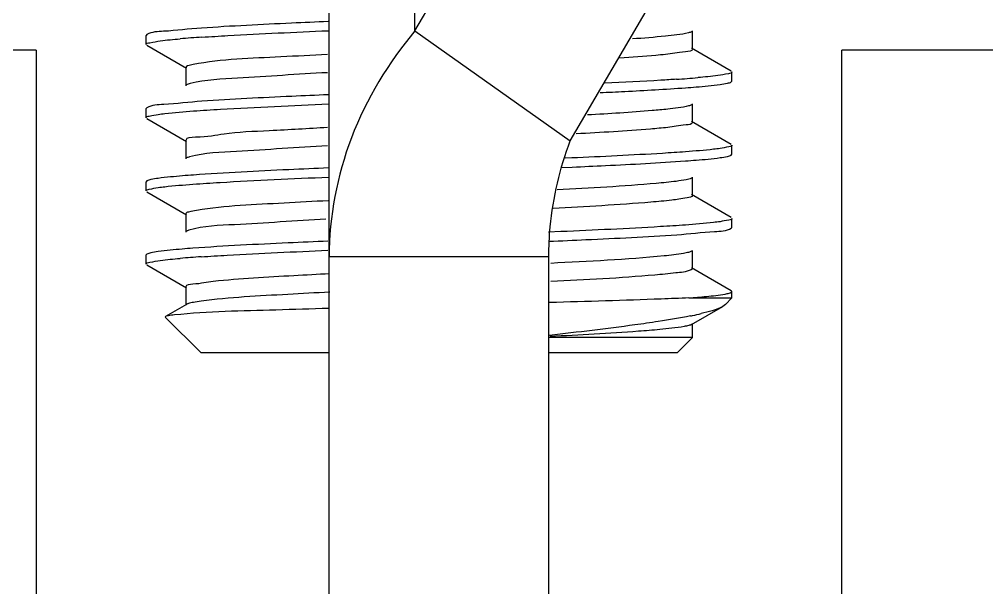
# Model space of a CAD drawing. Extents: x 1169373 to 1354985, y 649019 to 904199.
# Drawn here: x 1273296.3 to 1273517.2, y 796257.2 to 796387.1 of the extents above; entities that cross this region are included whole.
import ezdxf

# ---------------------------------------------------------------- set-up
doc = ezdxf.new("R2010")
doc.units = 0
doc.header["$LTSCALE"] = 1000
doc.header["$MEASUREMENT"] = 0

# ---------------------------------------------------------------- blocks, each defined once
blk = doc.blocks.new('gfhhrryyfd')
at = {"linetype": 'Continuous'}
for p, q in [((3687493.89, -1753246.37), (3687617.09, -1753036.06)), ((3687529.38, -1753271.46), (3687652.57, -1753061.15)), ((3687493.89, -1753246.37), (3687493.89, -1753123.17)), ((3687474.3, -1753593.68), (3687474.3, -1753156.63)), ((3687432.65, -1753247.2), (3687432.49, -1753247.39)), ((3687493.89, -1753246.37), (3687529.38, -1753271.46)), ((3687557.26, -1753250.52), (3687557.26, -1753246.34)), ((3687432.49, -1753249.48), (3687432.49, -1753247.39)), ((3687432.49, -1753249.48), (3687432.49, -1753247.39)), ((3687407.4, -1753250.77), (3687357.22, -1753250.77)), ((3687407.4, -1753250.77), (3687407.4, -1753578.87)), ((3687432.65, -1753249.66), (3687441.73, -1753254.92)), ((3687566.15, -1753255.57), (3687557.07, -1753250.31)), ((3687591.4, -1753578.87), (3687591.4, -1753250.77)), ((3687641.58, -1753250.77), (3687591.4, -1753250.77)), ((3687441.55, -1753254.71), (3687441.55, -1753258.89)), ((3687566.31, -1753257.84), (3687566.31, -1753255.75)), ((3687566.31, -1753257.84), (3687566.31, -1753255.75)), ((3687566.15, -1753258.03), (3687566.31, -1753257.84)), ((3687432.65, -1753263.93), (3687432.49, -1753264.12)), ((3687432.49, -1753266.21), (3687432.49, -1753264.12)), ((3687432.49, -1753266.21), (3687432.49, -1753264.12)), ((3687557.26, -1753267.25), (3687557.26, -1753263.07)), ((3687432.65, -1753266.39), (3687441.73, -1753271.64)), ((3687566.15, -1753272.3), (3687557.07, -1753267.04)), ((3687441.55, -1753271.43), (3687441.55, -1753275.62)), ((3687566.31, -1753274.57), (3687566.31, -1753272.48)), ((3687566.31, -1753274.57), (3687566.31, -1753272.48)), ((3687529.71, -1753275.41), (3687528.18, -1753275.48)), ((3687566.15, -1753274.75), (3687566.31, -1753274.57)), ((3687527.23, -1753277.61), (3687529.82, -1753277.49)), ((3687557.26, -1753283.98), (3687557.26, -1753279.8)), ((3687432.65, -1753280.66), (3687432.49, -1753280.84)), ((3687432.49, -1753282.93), (3687432.49, -1753280.84)), ((3687432.49, -1753282.93), (3687432.49, -1753280.84)), ((3687432.65, -1753283.12), (3687441.73, -1753288.37)), ((3687566.15, -1753289.02), (3687557.07, -1753283.77)), ((3687441.55, -1753288.16), (3687441.55, -1753292.34)), ((3687566.31, -1753291.3), (3687566.31, -1753289.21)), ((3687566.31, -1753291.3), (3687566.31, -1753289.21)), ((3687566.15, -1753291.48), (3687566.31, -1753291.3)), ((3687527.23, -1753292.25), (3687524.38, -1753292.37)), ((3687432.65, -1753297.39), (3687432.49, -1753297.57)), ((3687432.49, -1753299.66), (3687432.49, -1753297.57)), ((3687432.49, -1753299.66), (3687432.49, -1753297.57)), ((3687524.48, -1753297.98), (3687474.3, -1753297.98)), ((3687524.48, -1753593.68), (3687524.48, -1753297.98)), ((3687557.26, -1753300.71), (3687557.26, -1753296.52)), ((3687432.65, -1753299.84), (3687441.73, -1753305.1)), ((3687566.15, -1753305.75), (3687557.07, -1753300.49)), ((3687441.55, -1753304.89), (3687441.55, -1753309.07)), ((3687566.31, -1753305.93), (3687566.15, -1753305.75)), ((3687566.31, -1753307.39), (3687566.31, -1753305.93)), ((3687441.73, -1753308.86), (3687436.91, -1753311.65)), ((3687556.48, -1753307.39), (3687566.31, -1753307.39)), ((3687564.82, -1753308.88), (3687564.21, -1753309.33)), ((3687564.82, -1753308.88), (3687566.31, -1753307.39)), ((3687557.07, -1753313.46), (3687564.21, -1753309.33)), ((3687436.91, -1753311.65), (3687436.87, -1753311.77)), ((3687445.04, -1753319.94), (3687436.87, -1753311.77)), ((3687557.26, -1753316.45), (3687557.26, -1753313.25)), ((3687557.26, -1753316.45), (3687524.48, -1753316.45)), ((3687553.76, -1753319.94), (3687557.26, -1753316.45)), ((3687474.3, -1753319.94), (3687445.04, -1753319.94)), ((3687553.76, -1753319.94), (3687524.48, -1753319.94))]:
    blk.add_line(p, q, dxfattribs=at)
for centre, radius, start, end in [((3687464.48, -1753536.49), 289.32, 93.8141, 94.8058), ((3687534.42, -1752970), 288.06, 273.8288, 274.8033), ((3687464.26, -1753583.96), 286.61, 93.8424, 94.8038), ((3687538.59, -1753072.1), 235.97, 274.348, 274.8253), ((3687538.3, -1753219.79), 93.57, 281.4121, 281.7338), ((3687542.71, -1753240.7), 72.2, 281.6827, 283.258)]:
    blk.add_arc(centre, radius, start, end, dxfattribs=at)
for points, knots in [([(3687474.07, -1753244.24), (3687471.29, -1753244.36), (3687461.63, -1753244.79), (3687451.98, -1753245.26), (3687445.12, -1753245.73)], [0, 0, 0, 0, 0.28888, 1, 1, 1, 1]), ([(3687445.12, -1753245.73), (3687442.23, -1753245.92), (3687438.19, -1753246.48), (3687433.78, -1753246.56), (3687432.65, -1753247.2)], [0, 0, 0, 0, 0.690313, 1, 1, 1, 1]), ([(3687445.24, -1753247.81), (3687447.22, -1753247.67), (3687456.82, -1753247.09), (3687466.44, -1753246.66), (3687474.07, -1753246.33)], [0, 0, 0, 0, 0.20666, 1, 1, 1, 1]), ([(3687493.89, -1753246.37), (3687487.82, -1753253.63), (3687477.9, -1753269.92), (3687474.3, -1753288.76), (3687474.3, -1753297.98)], [0, 0, 0, 0, 0.506705, 1, 1, 1, 1]), ([(3687557.07, -1753246.55), (3687556.86, -1753246.68), (3687554.88, -1753247.23), (3687552.87, -1753247.4), (3687551.11, -1753247.58)], [0, 0, 0, 0, 0.12456, 1, 1, 1, 1]), ([(3687432.49, -1753249.48), (3687432.49, -1753249.18), (3687434.09, -1753248.97), (3687434.9, -1753248.76), (3687435.71, -1753248.65)], [0, 0, 0, 0, 0.271559, 1, 1, 1, 1]), ([(3687473.91, -1753251.74), (3687470.36, -1753251.92), (3687460.13, -1753252.57), (3687449.8, -1753252.79), (3687443.22, -1753254.07)], [0, 0, 0, 0, 0.346423, 1, 1, 1, 1]), ([(3687551.11, -1753251.76), (3687550.38, -1753251.84), (3687546.91, -1753252.16), (3687543.42, -1753252.41), (3687540.67, -1753252.59)], [0, 0, 0, 0, 0.208697, 1, 1, 1, 1]), ([(3687557.25, -1753250.52), (3687557.26, -1753251.08), (3687554.09, -1753251.14), (3687552.64, -1753251.61), (3687551.11, -1753251.76)], [0, 0, 0, 0, 0.265827, 1, 1, 1, 1]), ([(3687443.22, -1753254.07), (3687442.79, -1753254.15), (3687442.31, -1753254.26), (3687441.55, -1753254.53), (3687441.55, -1753254.71)], [0, 0, 0, 0, 0.709574, 1, 1, 1, 1]), ([(3687473.91, -1753255.92), (3687467.07, -1753256.27), (3687456.66, -1753257.04), (3687446.1, -1753257.52), (3687442.57, -1753258.39)], [0, 0, 0, 0, 0.653589, 1, 1, 1, 1]), ([(3687566.31, -1753255.75), (3687566.31, -1753256.06), (3687564.7, -1753256.26), (3687563.89, -1753256.48), (3687563.08, -1753256.58)], [0, 0, 0, 0, 0.271489, 1, 1, 1, 1]), ([(3687442.57, -1753258.39), (3687442.4, -1753258.43), (3687442.12, -1753258.51), (3687441.84, -1753258.62), (3687441.73, -1753258.68)], [0, 0, 0, 0, 0.589728, 1, 1, 1, 1]), ([(3687553.66, -1753257.42), (3687552.47, -1753257.5), (3687547, -1753257.85), (3687541.52, -1753258.13), (3687537.24, -1753258.33)], [0, 0, 0, 0, 0.217612, 1, 1, 1, 1]), ([(3687563.61, -1753258.6), (3687564.16, -1753258.52), (3687565.01, -1753258.38), (3687565.88, -1753258.18), (3687566.15, -1753258.03)], [0, 0, 0, 0, 0.642991, 1, 1, 1, 1]), ([(3687536.18, -1753260.47), (3687538.06, -1753260.39), (3687544.57, -1753260.06), (3687551.08, -1753259.7), (3687555.7, -1753259.36)], [0, 0, 0, 0, 0.288481, 1, 1, 1, 1]), ([(3687555.7, -1753259.36), (3687556.51, -1753259.3), (3687559.15, -1753259.1), (3687561.79, -1753258.86), (3687563.61, -1753258.6)], [0, 0, 0, 0, 0.307442, 1, 1, 1, 1]), ([(3687445.24, -1753262.44), (3687442.32, -1753262.64), (3687438.24, -1753263.21), (3687433.79, -1753263.28), (3687432.65, -1753263.93)], [0, 0, 0, 0, 0.690488, 1, 1, 1, 1]), ([(3687474.07, -1753260.97), (3687471.29, -1753261.09), (3687461.68, -1753261.51), (3687452.07, -1753261.98), (3687445.24, -1753262.44)], [0, 0, 0, 0, 0.28855, 1, 1, 1, 1]), ([(3687435.26, -1753265.44), (3687435.77, -1753265.37), (3687438.44, -1753265.04), (3687441.12, -1753264.83), (3687443.29, -1753264.67)], [0, 0, 0, 0, 0.191478, 1, 1, 1, 1]), ([(3687443.29, -1753264.67), (3687445.35, -1753264.52), (3687455.63, -1753263.87), (3687465.93, -1753263.41), (3687474.17, -1753263.05)], [0, 0, 0, 0, 0.199878, 1, 1, 1, 1]), ([(3687551.62, -1753264.25), (3687550.45, -1753264.38), (3687544.36, -1753264.94), (3687538.25, -1753265.3), (3687533.32, -1753265.58)], [0, 0, 0, 0, 0.191776, 1, 1, 1, 1]), ([(3687557.07, -1753263.28), (3687556.87, -1753263.4), (3687555.07, -1753263.92), (3687553.23, -1753264.08), (3687551.62, -1753264.25)], [0, 0, 0, 0, 0.12695, 1, 1, 1, 1]), ([(3687432.49, -1753266.21), (3687432.49, -1753265.94), (3687433.85, -1753265.72), (3687434.56, -1753265.54), (3687435.26, -1753265.44)], [0, 0, 0, 0, 0.274156, 1, 1, 1, 1]), ([(3687557.26, -1753267.25), (3687557.26, -1753267.77), (3687554.37, -1753267.87), (3687553.03, -1753268.29), (3687551.62, -1753268.44)], [0, 0, 0, 0, 0.266822, 1, 1, 1, 1]), ([(3687473.93, -1753268.47), (3687469.49, -1753268.69), (3687461.85, -1753269.23), (3687451.02, -1753269.56), (3687446.07, -1753270.83), (3687441.55, -1753270.65), (3687441.55, -1753271.43)], [0, 0, 0, 0, 0.408978, 0.726291, 0.927833, 1, 1, 1, 1]), ([(3687551.62, -1753268.44), (3687550.31, -1753268.58), (3687543.36, -1753269.2), (3687536.4, -1753269.6), (3687530.74, -1753269.91)], [0, 0, 0, 0, 0.188503, 1, 1, 1, 1]), ([(3687524.48, -1753297.98), (3687524.48, -1753295.7), (3687524.9, -1753286.68), (3687527.01, -1753277.76), (3687529.38, -1753271.46)], [0, 0, 0, 0, 0.253333, 1, 1, 1, 1]), ([(3687473.92, -1753272.65), (3687466.99, -1753273), (3687456.54, -1753273.82), (3687445.9, -1753274.23), (3687442.42, -1753275.15)], [0, 0, 0, 0, 0.658464, 1, 1, 1, 1]), ([(3687563.61, -1753273.24), (3687563.1, -1753273.31), (3687560.48, -1753273.63), (3687557.84, -1753273.84), (3687555.7, -1753274)], [0, 0, 0, 0, 0.191345, 1, 1, 1, 1]), ([(3687566.31, -1753272.48), (3687566.31, -1753272.74), (3687564.98, -1753272.96), (3687564.29, -1753273.14), (3687563.61, -1753273.24)], [0, 0, 0, 0, 0.274511, 1, 1, 1, 1]), ([(3687442.42, -1753275.15), (3687442.28, -1753275.19), (3687442.05, -1753275.26), (3687441.82, -1753275.35), (3687441.73, -1753275.4)], [0, 0, 0, 0, 0.581089, 1, 1, 1, 1]), ([(3687555.7, -1753274), (3687553.95, -1753274.13), (3687545.29, -1753274.69), (3687536.62, -1753275.1), (3687529.71, -1753275.41)], [0, 0, 0, 0, 0.202741, 1, 1, 1, 1]), ([(3687529.82, -1753277.49), (3687532.35, -1753277.38), (3687540.97, -1753276.98), (3687549.6, -1753276.54), (3687555.69, -1753276.09)], [0, 0, 0, 0, 0.292638, 1, 1, 1, 1]), ([(3687555.69, -1753276.09), (3687556.5, -1753276.03), (3687559.14, -1753275.82), (3687561.78, -1753275.59), (3687563.6, -1753275.33)], [0, 0, 0, 0, 0.307508, 1, 1, 1, 1]), ([(3687563.6, -1753275.33), (3687564.16, -1753275.25), (3687565.01, -1753275.1), (3687565.88, -1753274.91), (3687566.15, -1753274.75)], [0, 0, 0, 0, 0.64302, 1, 1, 1, 1]), ([(3687474.17, -1753277.69), (3687471.14, -1753277.82), (3687460.84, -1753278.28), (3687450.55, -1753278.78), (3687443.29, -1753279.31)], [0, 0, 0, 0, 0.294353, 1, 1, 1, 1]), ([(3687435.26, -1753280.07), (3687434.69, -1753280.15), (3687433.82, -1753280.3), (3687432.93, -1753280.5), (3687432.65, -1753280.66)], [0, 0, 0, 0, 0.643846, 1, 1, 1, 1]), ([(3687443.29, -1753279.31), (3687442.47, -1753279.37), (3687439.79, -1753279.58), (3687437.1, -1753279.82), (3687435.26, -1753280.07)], [0, 0, 0, 0, 0.307315, 1, 1, 1, 1]), ([(3687443.19, -1753281.41), (3687445.25, -1753281.26), (3687455.57, -1753280.6), (3687465.9, -1753280.14), (3687474.17, -1753279.78)], [0, 0, 0, 0, 0.199508, 1, 1, 1, 1]), ([(3687557.07, -1753280.01), (3687556.71, -1753280.22), (3687555.51, -1753280.46), (3687554.34, -1753280.65), (3687553.57, -1753280.75)], [0, 0, 0, 0, 0.350876, 1, 1, 1, 1]), ([(3687432.49, -1753282.93), (3687432.49, -1753282.67), (3687433.84, -1753282.45), (3687434.54, -1753282.27), (3687435.23, -1753282.17)], [0, 0, 0, 0, 0.274335, 1, 1, 1, 1]), ([(3687435.23, -1753282.17), (3687435.74, -1753282.1), (3687438.38, -1753281.77), (3687441.04, -1753281.56), (3687443.19, -1753281.41)], [0, 0, 0, 0, 0.191445, 1, 1, 1, 1]), ([(3687553.57, -1753280.75), (3687552.06, -1753280.95), (3687543, -1753281.83), (3687533.92, -1753282.29), (3687526.37, -1753282.69)], [0, 0, 0, 0, 0.168361, 1, 1, 1, 1]), ([(3687557.26, -1753283.98), (3687557.26, -1753284.41), (3687554.87, -1753284.59), (3687553.73, -1753284.92), (3687552.55, -1753285.06)], [0, 0, 0, 0, 0.268738, 1, 1, 1, 1]), ([(3687474.1, -1753285.18), (3687470.73, -1753285.36), (3687460.7, -1753285.95), (3687450.62, -1753286.33), (3687444.02, -1753287.38)], [0, 0, 0, 0, 0.335812, 1, 1, 1, 1]), ([(3687552.55, -1753285.06), (3687550.96, -1753285.24), (3687541.94, -1753286.07), (3687532.88, -1753286.53), (3687525.43, -1753286.92)], [0, 0, 0, 0, 0.176564, 1, 1, 1, 1]), ([(3687444.02, -1753287.38), (3687443.4, -1753287.48), (3687442.74, -1753287.64), (3687441.55, -1753287.92), (3687441.55, -1753288.16)], [0, 0, 0, 0, 0.720112, 1, 1, 1, 1]), ([(3687566.31, -1753289.21), (3687566.31, -1753289.47), (3687564.98, -1753289.69), (3687564.28, -1753289.87), (3687563.6, -1753289.97)], [0, 0, 0, 0, 0.27452, 1, 1, 1, 1]), ([(3687473.54, -1753289.39), (3687466.59, -1753289.75), (3687456.23, -1753290.62), (3687445.62, -1753290.93), (3687442.25, -1753291.93)], [0, 0, 0, 0, 0.664513, 1, 1, 1, 1]), ([(3687555.69, -1753290.73), (3687553.78, -1753290.87), (3687544.3, -1753291.48), (3687534.81, -1753291.91), (3687527.23, -1753292.25)], [0, 0, 0, 0, 0.201017, 1, 1, 1, 1]), ([(3687553.74, -1753292.96), (3687556.61, -1753292.76), (3687560.64, -1753292.2), (3687565.03, -1753292.12), (3687566.15, -1753291.48)], [0, 0, 0, 0, 0.690204, 1, 1, 1, 1]), ([(3687563.6, -1753289.97), (3687563.1, -1753290.04), (3687560.47, -1753290.36), (3687557.82, -1753290.57), (3687555.69, -1753290.73)], [0, 0, 0, 0, 0.191315, 1, 1, 1, 1]), ([(3687442.25, -1753291.93), (3687442.15, -1753291.96), (3687441.97, -1753292.01), (3687441.8, -1753292.09), (3687441.73, -1753292.13)], [0, 0, 0, 0, 0.569413, 1, 1, 1, 1]), ([(3687524.51, -1753294.45), (3687527.32, -1753294.33), (3687537.07, -1753293.9), (3687546.82, -1753293.43), (3687553.74, -1753292.96)], [0, 0, 0, 0, 0.2891, 1, 1, 1, 1]), ([(3687474.03, -1753294.42), (3687471, -1753294.55), (3687460.72, -1753295.01), (3687450.43, -1753295.51), (3687443.19, -1753296.04)], [0, 0, 0, 0, 0.294609, 1, 1, 1, 1]), ([(3687435.23, -1753296.81), (3687434.67, -1753296.88), (3687433.81, -1753297.03), (3687432.93, -1753297.23), (3687432.65, -1753297.39)], [0, 0, 0, 0, 0.643454, 1, 1, 1, 1]), ([(3687443.19, -1753296.04), (3687442.38, -1753296.1), (3687439.72, -1753296.31), (3687437.06, -1753296.55), (3687435.23, -1753296.81)], [0, 0, 0, 0, 0.307366, 1, 1, 1, 1]), ([(3687445.06, -1753298), (3687447.04, -1753297.87), (3687456.69, -1753297.28), (3687466.35, -1753296.84), (3687474.01, -1753296.51)], [0, 0, 0, 0, 0.206107, 1, 1, 1, 1]), ([(3687555.25, -1753297.23), (3687553.78, -1753297.49), (3687543.69, -1753298.57), (3687533.56, -1753299.05), (3687524.93, -1753299.49)], [0, 0, 0, 0, 0.147214, 1, 1, 1, 1]), ([(3687557.07, -1753296.74), (3687556.87, -1753296.85), (3687556.25, -1753297.03), (3687555.64, -1753297.16), (3687555.25, -1753297.23)], [0, 0, 0, 0, 0.376557, 1, 1, 1, 1]), ([(3687432.49, -1753299.66), (3687432.49, -1753299.36), (3687434.09, -1753299.16), (3687434.9, -1753298.94), (3687435.7, -1753298.83)], [0, 0, 0, 0, 0.271614, 1, 1, 1, 1]), ([(3687474.38, -1753301.9), (3687471.66, -1753302.03), (3687462.81, -1753302.51), (3687453.96, -1753303.01), (3687447.84, -1753303.63)], [0, 0, 0, 0, 0.306539, 1, 1, 1, 1]), ([(3687553.45, -1753301.68), (3687551.86, -1753301.88), (3687542.38, -1753302.79), (3687532.87, -1753303.26), (3687524.96, -1753303.67)], [0, 0, 0, 0, 0.168449, 1, 1, 1, 1]), ([(3687557.26, -1753300.71), (3687557.26, -1753300.82), (3687555.84, -1753301.61), (3687554.65, -1753301.52), (3687553.45, -1753301.68)], [0, 0, 0, 0, 0.08596, 1, 1, 1, 1]), ([(3687447.84, -1753303.63), (3687446.27, -1753303.79), (3687444.79, -1753304.27), (3687441.55, -1753304.32), (3687441.55, -1753304.89)], [0, 0, 0, 0, 0.734394, 1, 1, 1, 1]), ([(3687474.43, -1753306.08), (3687471.23, -1753306.24), (3687461.43, -1753306.8), (3687451.6, -1753307.26), (3687445.04, -1753308.14)], [0, 0, 0, 0, 0.325706, 1, 1, 1, 1]), ([(3687558.44, -1753307.24), (3687559.11, -1753307.18), (3687561.23, -1753306.98), (3687563.36, -1753306.77), (3687564.79, -1753306.5)], [0, 0, 0, 0, 0.318168, 1, 1, 1, 1]), ([(3687564.79, -1753306.5), (3687565.08, -1753306.45), (3687565.54, -1753306.35), (3687566, -1753306.2), (3687566.16, -1753306.11)], [0, 0, 0, 0, 0.619944, 1, 1, 1, 1]), ([(3687566.16, -1753306.11), (3687566.2, -1753306.09), (3687566.27, -1753306.04), (3687566.31, -1753305.97), (3687566.31, -1753305.93)], [0, 0, 0, 0, 0.597477, 1, 1, 1, 1]), ([(3687442.14, -1753308.69), (3687442.06, -1753308.71), (3687441.92, -1753308.76), (3687441.79, -1753308.83), (3687441.73, -1753308.86)], [0, 0, 0, 0, 0.559909, 1, 1, 1, 1]), ([(3687445.04, -1753308.14), (3687444.45, -1753308.22), (3687443.48, -1753308.37), (3687442.51, -1753308.57), (3687442.14, -1753308.69)], [0, 0, 0, 0, 0.599115, 1, 1, 1, 1]), ([(3687556.48, -1753307.39), (3687554.37, -1753307.49), (3687543.76, -1753307.92), (3687533.15, -1753308.22), (3687524.64, -1753308.45)], [0, 0, 0, 0, 0.198632, 1, 1, 1, 1]), ([(3687438.96, -1753311.29), (3687438.5, -1753311.33), (3687437.83, -1753311.43), (3687437.12, -1753311.53), (3687436.92, -1753311.65)], [0, 0, 0, 0, 0.666426, 1, 1, 1, 1]), ([(3687474.21, -1753309.8), (3687470.19, -1753309.91), (3687458.44, -1753310.33), (3687446.65, -1753310.48), (3687438.96, -1753311.29)], [0, 0, 0, 0, 0.34233, 1, 1, 1, 1]), ([(3687549.48, -1753312.79), (3687547.7, -1753313.06), (3687539.44, -1753314.25), (3687531.15, -1753315.22), (3687524.64, -1753315.96)], [0, 0, 0, 0, 0.215985, 1, 1, 1, 1]), ([(3687557.07, -1753313.46), (3687556.99, -1753313.51), (3687556.78, -1753313.6), (3687556.56, -1753313.67), (3687556.43, -1753313.7)], [0, 0, 0, 0, 0.420841, 1, 1, 1, 1]), ([(3687549.8, -1753314.62), (3687548.19, -1753314.77), (3687539.85, -1753315.44), (3687531.49, -1753315.88), (3687524.75, -1753316.22)], [0, 0, 0, 0, 0.193571, 1, 1, 1, 1]), ([(3687556.43, -1753313.7), (3687556.08, -1753313.8), (3687553.89, -1753314.23), (3687551.66, -1753314.44), (3687549.8, -1753314.62)], [0, 0, 0, 0, 0.160547, 1, 1, 1, 1])]:
    blk.add_open_spline(points, degree=3, knots=knots, dxfattribs=at)
for points in [[(3687435.71, -1753248.65), (3687437.21, -1753248.45), (3687438.73, -1753248.31), (3687440.24, -1753248.19)], [(3687551.11, -1753247.58), (3687548.6, -1753247.84), (3687546.09, -1753248.03), (3687543.58, -1753248.21)], [(3687563.08, -1753256.58), (3687561.57, -1753256.78), (3687560.06, -1753256.92), (3687558.55, -1753257.05)], [(3687435.7, -1753298.83), (3687437.22, -1753298.64), (3687438.74, -1753298.49), (3687440.26, -1753298.36)], [(3687564.21, -1753309.33), (3687562.71, -1753310.2), (3687560.96, -1753310.58), (3687559.27, -1753310.98)], [(3687556.82, -1753311.51), (3687554.38, -1753312), (3687551.94, -1753312.41), (3687549.48, -1753312.79)]]:
    blk.add_open_spline(points, degree=3, dxfattribs=at)

msp = doc.modelspace()

# ---------------------------------------------------------------- block references
at = {"lineweight": -3, "xscale": 0.9999959487468004, "yscale": 0.999995949678123, "zscale": 0.9999959495959999}
msp.add_blockref('gfhhrryyfd', (-2414092.33, 2549623.71), dxfattribs=at)

doc.saveas('drawing.dxf')
